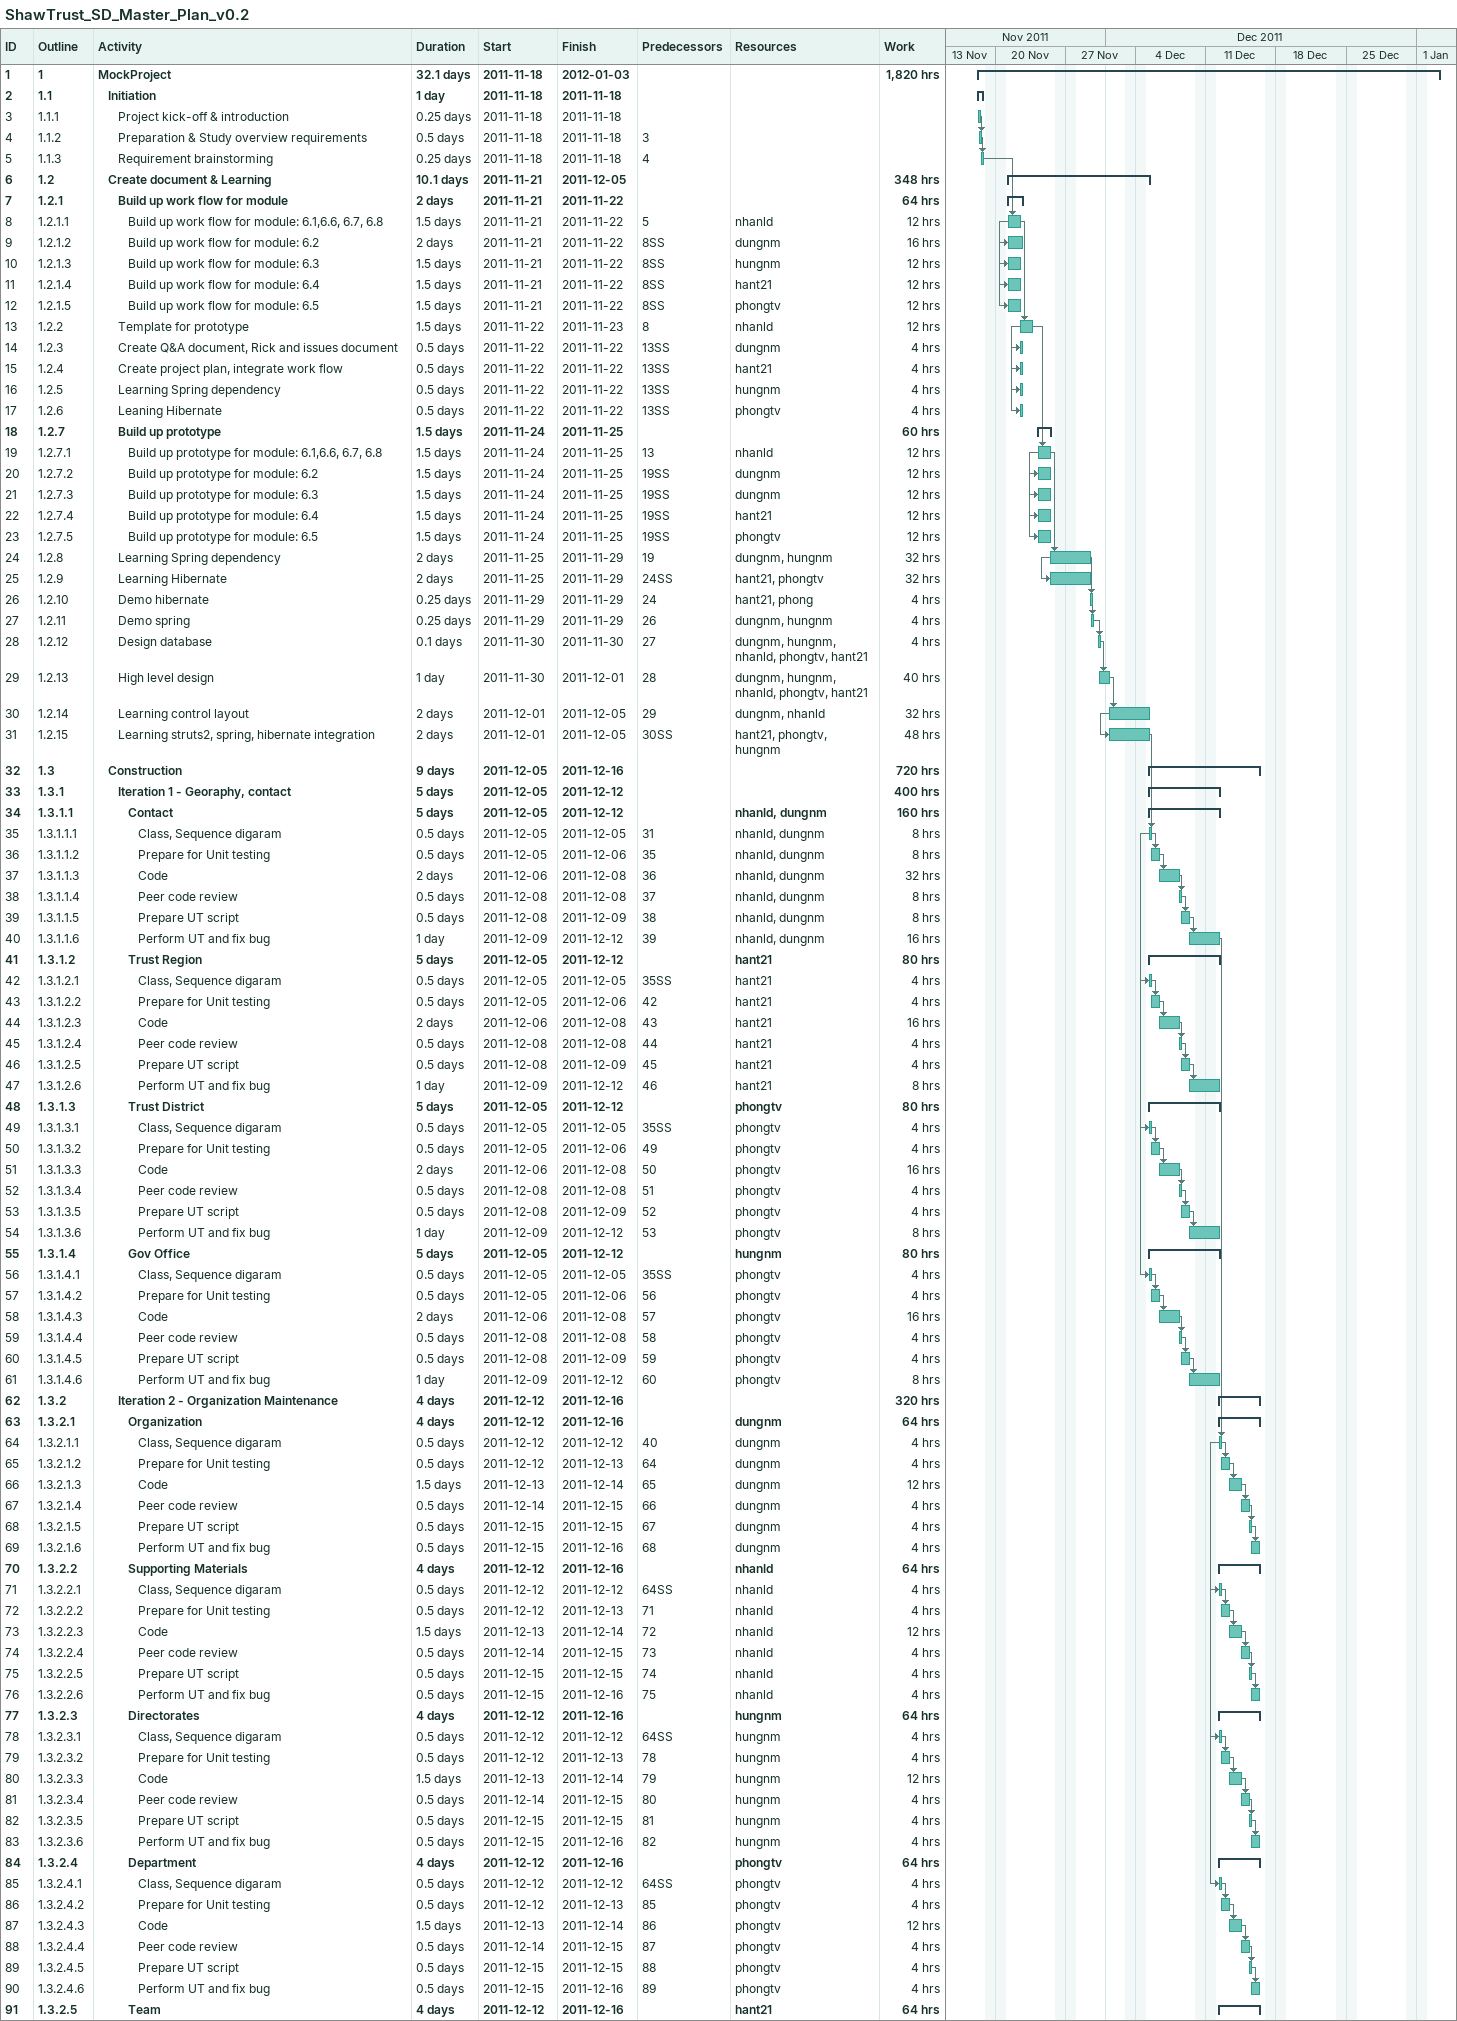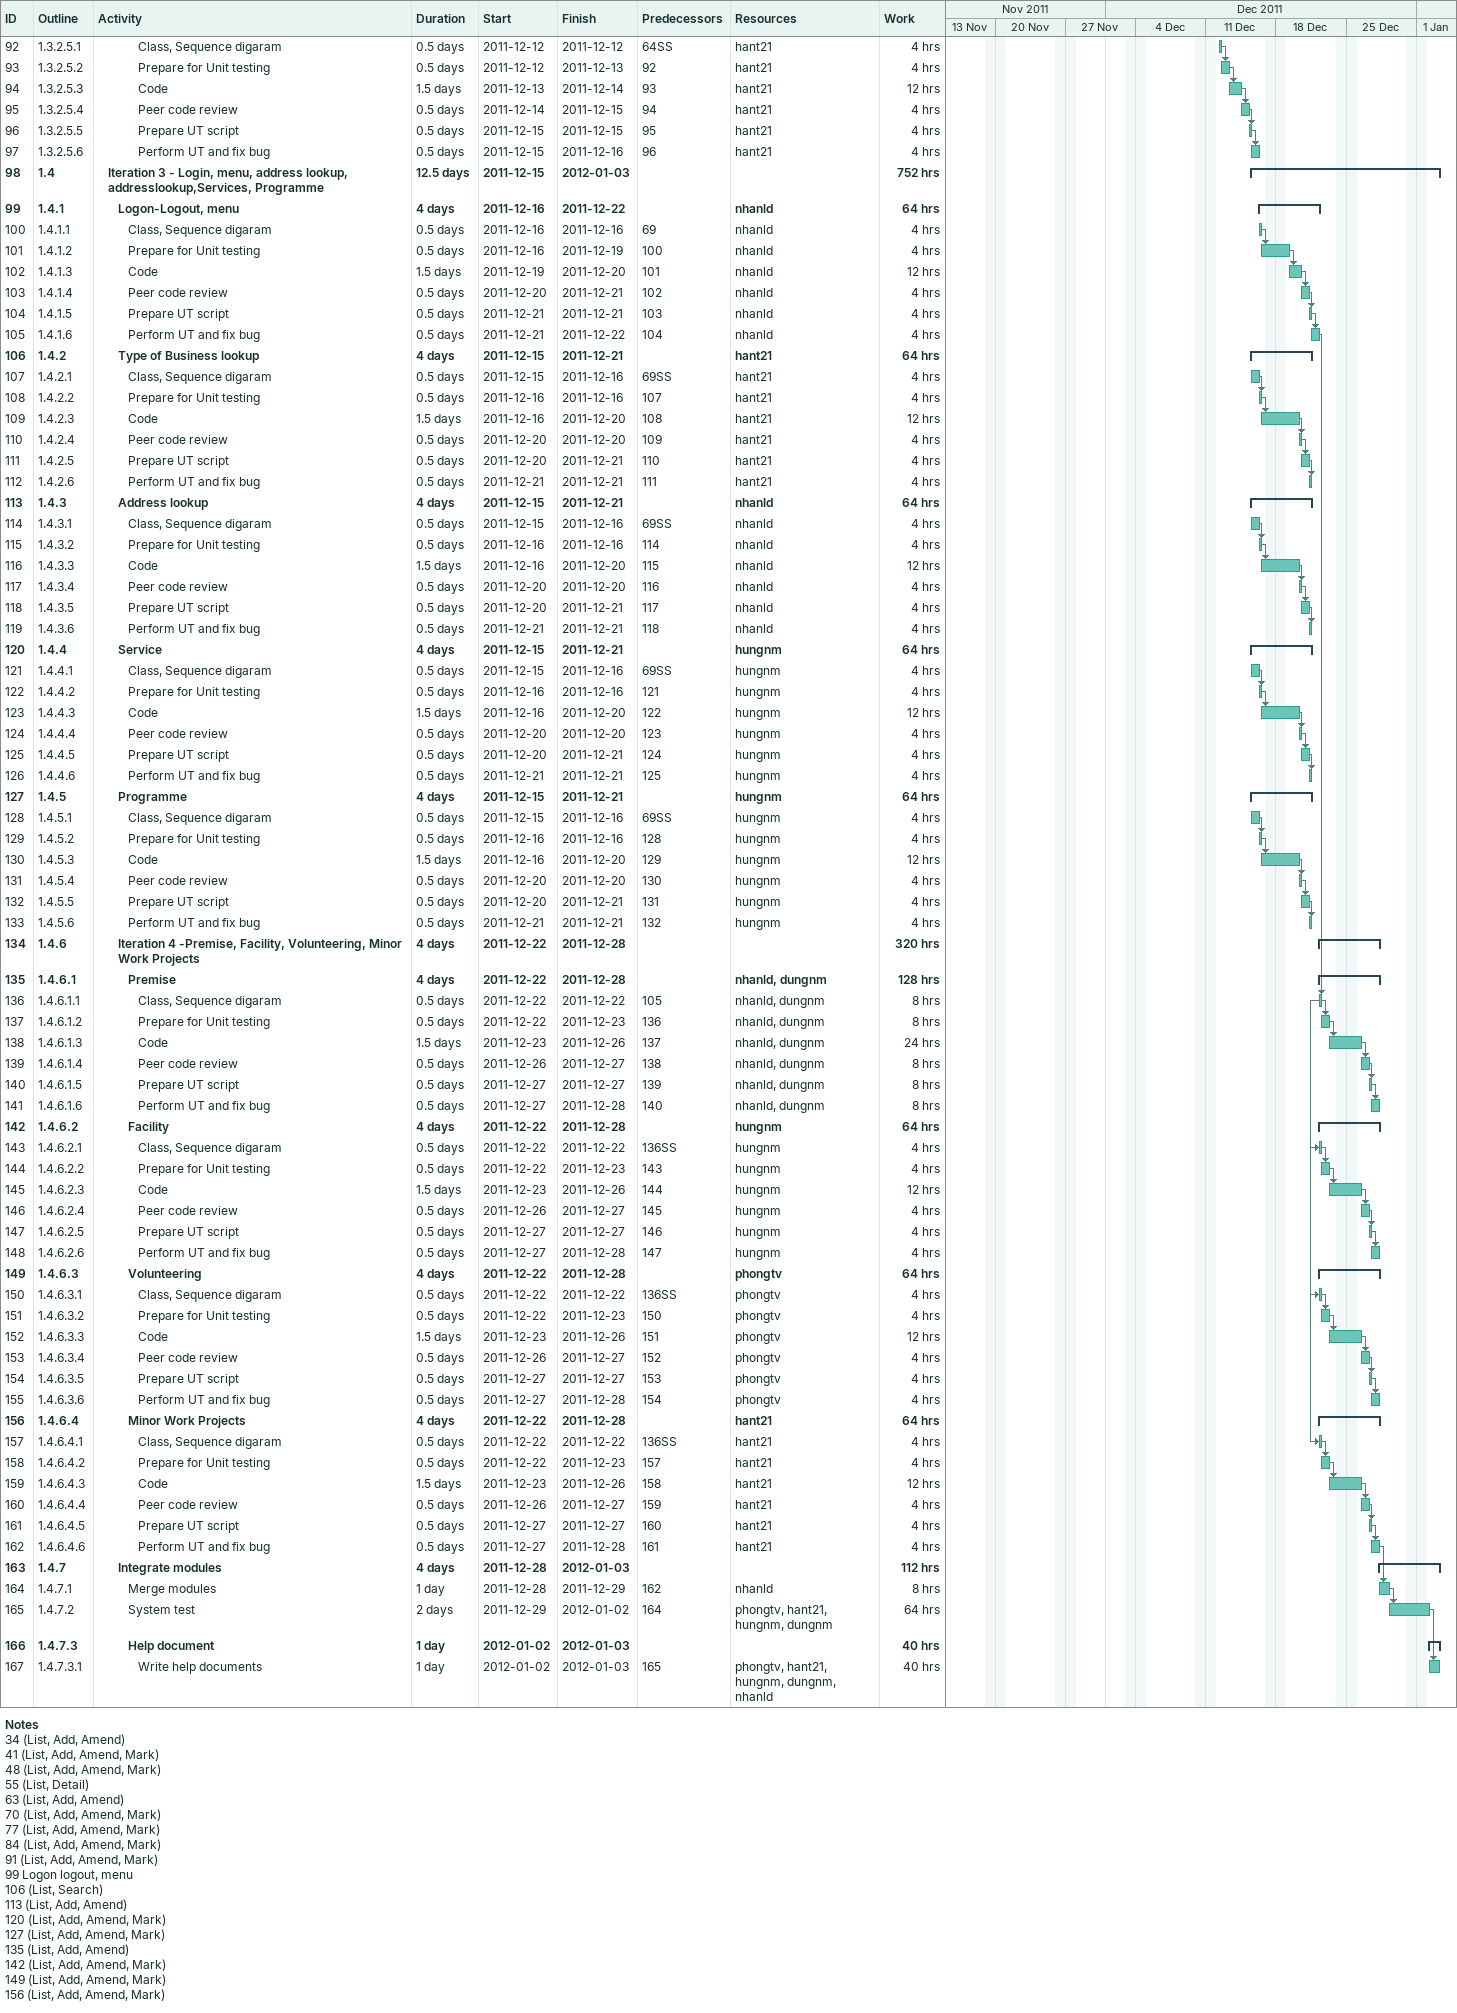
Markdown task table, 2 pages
ShawTrust_SD_Master_Plan_v0.2

| ID | WBS | Task | Duration | Start | Finish | Predecessors | Resources | Work (h) |
|---|---|---|---|---|---|---|---|---|
| 1 | 1 | **MockProject** | 32.1d | 2011-11-18 | 2012-01-03 |  |  | 1820 |
| 2 | 1.1 | **Initiation** | 1d | 2011-11-18 | 2011-11-18 |  |  |  |
| 3 | 1.1.1 | Project kick-off & introduction | 0.25d | 2011-11-18 | 2011-11-18 |  |  |  |
| 4 | 1.1.2 | Preparation & Study overview requirements | 0.5d | 2011-11-18 | 2011-11-18 | 3 |  |  |
| 5 | 1.1.3 | Requirement brainstorming | 0.25d | 2011-11-18 | 2011-11-18 | 4 |  |  |
| 6 | 1.2 | **Create document & Learning** | 10.1d | 2011-11-21 | 2011-12-05 |  |  | 348 |
| 7 | 1.2.1 | **Build up work flow for module** | 2d | 2011-11-21 | 2011-11-22 |  |  | 64 |
| 8 | 1.2.1.1 | Build up work flow for module: 6.1,6.6, 6.7, 6.8 | 1.5d | 2011-11-21 | 2011-11-22 | 5 | nhanld | 12 |
| 9 | 1.2.1.2 | Build up work flow for module: 6.2 | 2d | 2011-11-21 | 2011-11-22 | 8SS | dungnm | 16 |
| 10 | 1.2.1.3 | Build up work flow for module: 6.3 | 1.5d | 2011-11-21 | 2011-11-22 | 8SS | hungnm | 12 |
| 11 | 1.2.1.4 | Build up work flow for module: 6.4 | 1.5d | 2011-11-21 | 2011-11-22 | 8SS | hant21 | 12 |
| 12 | 1.2.1.5 | Build up work flow for module: 6.5 | 1.5d | 2011-11-21 | 2011-11-22 | 8SS | phongtv | 12 |
| 13 | 1.2.2 | Template for prototype | 1.5d | 2011-11-22 | 2011-11-23 | 8 | nhanld | 12 |
| 14 | 1.2.3 | Create Q&A document, Rick and issues document | 0.5d | 2011-11-22 | 2011-11-22 | 13SS | dungnm | 4 |
| 15 | 1.2.4 | Create project plan, integrate work flow | 0.5d | 2011-11-22 | 2011-11-22 | 13SS | hant21 | 4 |
| 16 | 1.2.5 | Learning Spring dependency | 0.5d | 2011-11-22 | 2011-11-22 | 13SS | hungnm | 4 |
| 17 | 1.2.6 | Leaning Hibernate | 0.5d | 2011-11-22 | 2011-11-22 | 13SS | phongtv | 4 |
| 18 | 1.2.7 | **Build up prototype** | 1.5d | 2011-11-24 | 2011-11-25 |  |  | 60 |
| 19 | 1.2.7.1 | Build up prototype for module: 6.1,6.6, 6.7, 6.8 | 1.5d | 2011-11-24 | 2011-11-25 | 13 | nhanld | 12 |
| 20 | 1.2.7.2 | Build up prototype for module: 6.2 | 1.5d | 2011-11-24 | 2011-11-25 | 19SS | dungnm | 12 |
| 21 | 1.2.7.3 | Build up prototype for module: 6.3 | 1.5d | 2011-11-24 | 2011-11-25 | 19SS | dungnm | 12 |
| 22 | 1.2.7.4 | Build up prototype for module: 6.4 | 1.5d | 2011-11-24 | 2011-11-25 | 19SS | hant21 | 12 |
| 23 | 1.2.7.5 | Build up prototype for module: 6.5 | 1.5d | 2011-11-24 | 2011-11-25 | 19SS | phongtv | 12 |
| 24 | 1.2.8 | Learning Spring dependency | 2d | 2011-11-25 | 2011-11-29 | 19 | dungnm, hungnm | 32 |
| 25 | 1.2.9 | Learning Hibernate | 2d | 2011-11-25 | 2011-11-29 | 24SS | hant21, phongtv | 32 |
| 26 | 1.2.10 | Demo hibernate | 0.25d | 2011-11-29 | 2011-11-29 | 24 | hant21, phong | 4 |
| 27 | 1.2.11 | Demo spring | 0.25d | 2011-11-29 | 2011-11-29 | 26 | dungnm, hungnm | 4 |
| 28 | 1.2.12 | Design database | 0.1d | 2011-11-30 | 2011-11-30 | 27 | dungnm, hungnm, nhanld, phongtv, hant21 | 4 |
| 29 | 1.2.13 | High level design | 1d | 2011-11-30 | 2011-12-01 | 28 | dungnm, hungnm, nhanld, phongtv, hant21 | 40 |
| 30 | 1.2.14 | Learning control layout | 2d | 2011-12-01 | 2011-12-05 | 29 | dungnm, nhanld | 32 |
| 31 | 1.2.15 | Learning struts2, spring, hibernate integration | 2d | 2011-12-01 | 2011-12-05 | 30SS | hant21, phongtv, hungnm | 48 |
| 32 | 1.3 | **Construction** | 9d | 2011-12-05 | 2011-12-16 |  |  | 720 |
| 33 | 1.3.1 | **Iteration 1 - Georaphy, contact** | 5d | 2011-12-05 | 2011-12-12 |  |  | 400 |
| 34 | 1.3.1.1 | **Contact** | 5d | 2011-12-05 | 2011-12-12 |  | nhanld, dungnm | 160 |
| 35 | 1.3.1.1.1 | Class, Sequence digaram | 0.5d | 2011-12-05 | 2011-12-05 | 31 | nhanld, dungnm | 8 |
| 36 | 1.3.1.1.2 | Prepare for Unit testing | 0.5d | 2011-12-05 | 2011-12-06 | 35 | nhanld, dungnm | 8 |
| 37 | 1.3.1.1.3 | Code | 2d | 2011-12-06 | 2011-12-08 | 36 | nhanld, dungnm | 32 |
| 38 | 1.3.1.1.4 | Peer code review | 0.5d | 2011-12-08 | 2011-12-08 | 37 | nhanld, dungnm | 8 |
| 39 | 1.3.1.1.5 | Prepare UT script | 0.5d | 2011-12-08 | 2011-12-09 | 38 | nhanld, dungnm | 8 |
| 40 | 1.3.1.1.6 | Perform UT and fix bug | 1d | 2011-12-09 | 2011-12-12 | 39 | nhanld, dungnm | 16 |
| 41 | 1.3.1.2 | **Trust Region** | 5d | 2011-12-05 | 2011-12-12 |  | hant21 | 80 |
| 42 | 1.3.1.2.1 | Class, Sequence digaram | 0.5d | 2011-12-05 | 2011-12-05 | 35SS | hant21 | 4 |
| 43 | 1.3.1.2.2 | Prepare for Unit testing | 0.5d | 2011-12-05 | 2011-12-06 | 42 | hant21 | 4 |
| 44 | 1.3.1.2.3 | Code | 2d | 2011-12-06 | 2011-12-08 | 43 | hant21 | 16 |
| 45 | 1.3.1.2.4 | Peer code review | 0.5d | 2011-12-08 | 2011-12-08 | 44 | hant21 | 4 |
| 46 | 1.3.1.2.5 | Prepare UT script | 0.5d | 2011-12-08 | 2011-12-09 | 45 | hant21 | 4 |
| 47 | 1.3.1.2.6 | Perform UT and fix bug | 1d | 2011-12-09 | 2011-12-12 | 46 | hant21 | 8 |
| 48 | 1.3.1.3 | **Trust District** | 5d | 2011-12-05 | 2011-12-12 |  | phongtv | 80 |
| 49 | 1.3.1.3.1 | Class, Sequence digaram | 0.5d | 2011-12-05 | 2011-12-05 | 35SS | phongtv | 4 |
| 50 | 1.3.1.3.2 | Prepare for Unit testing | 0.5d | 2011-12-05 | 2011-12-06 | 49 | phongtv | 4 |
| 51 | 1.3.1.3.3 | Code | 2d | 2011-12-06 | 2011-12-08 | 50 | phongtv | 16 |
| 52 | 1.3.1.3.4 | Peer code review | 0.5d | 2011-12-08 | 2011-12-08 | 51 | phongtv | 4 |
| 53 | 1.3.1.3.5 | Prepare UT script | 0.5d | 2011-12-08 | 2011-12-09 | 52 | phongtv | 4 |
| 54 | 1.3.1.3.6 | Perform UT and fix bug | 1d | 2011-12-09 | 2011-12-12 | 53 | phongtv | 8 |
| 55 | 1.3.1.4 | **Gov Office** | 5d | 2011-12-05 | 2011-12-12 |  | hungnm | 80 |
| 56 | 1.3.1.4.1 | Class, Sequence digaram | 0.5d | 2011-12-05 | 2011-12-05 | 35SS | phongtv | 4 |
| 57 | 1.3.1.4.2 | Prepare for Unit testing | 0.5d | 2011-12-05 | 2011-12-06 | 56 | phongtv | 4 |
| 58 | 1.3.1.4.3 | Code | 2d | 2011-12-06 | 2011-12-08 | 57 | phongtv | 16 |
| 59 | 1.3.1.4.4 | Peer code review | 0.5d | 2011-12-08 | 2011-12-08 | 58 | phongtv | 4 |
| 60 | 1.3.1.4.5 | Prepare UT script | 0.5d | 2011-12-08 | 2011-12-09 | 59 | phongtv | 4 |
| 61 | 1.3.1.4.6 | Perform UT and fix bug | 1d | 2011-12-09 | 2011-12-12 | 60 | phongtv | 8 |
| 62 | 1.3.2 | **Iteration 2 - Organization Maintenance** | 4d | 2011-12-12 | 2011-12-16 |  |  | 320 |
| 63 | 1.3.2.1 | **Organization** | 4d | 2011-12-12 | 2011-12-16 |  | dungnm | 64 |
| 64 | 1.3.2.1.1 | Class, Sequence digaram | 0.5d | 2011-12-12 | 2011-12-12 | 40 | dungnm | 4 |
| 65 | 1.3.2.1.2 | Prepare for Unit testing | 0.5d | 2011-12-12 | 2011-12-13 | 64 | dungnm | 4 |
| 66 | 1.3.2.1.3 | Code | 1.5d | 2011-12-13 | 2011-12-14 | 65 | dungnm | 12 |
| 67 | 1.3.2.1.4 | Peer code review | 0.5d | 2011-12-14 | 2011-12-15 | 66 | dungnm | 4 |
| 68 | 1.3.2.1.5 | Prepare UT script | 0.5d | 2011-12-15 | 2011-12-15 | 67 | dungnm | 4 |
| 69 | 1.3.2.1.6 | Perform UT and fix bug | 0.5d | 2011-12-15 | 2011-12-16 | 68 | dungnm | 4 |
| 70 | 1.3.2.2 | **Supporting Materials** | 4d | 2011-12-12 | 2011-12-16 |  | nhanld | 64 |
| 71 | 1.3.2.2.1 | Class, Sequence digaram | 0.5d | 2011-12-12 | 2011-12-12 | 64SS | nhanld | 4 |
| 72 | 1.3.2.2.2 | Prepare for Unit testing | 0.5d | 2011-12-12 | 2011-12-13 | 71 | nhanld | 4 |
| 73 | 1.3.2.2.3 | Code | 1.5d | 2011-12-13 | 2011-12-14 | 72 | nhanld | 12 |
| 74 | 1.3.2.2.4 | Peer code review | 0.5d | 2011-12-14 | 2011-12-15 | 73 | nhanld | 4 |
| 75 | 1.3.2.2.5 | Prepare UT script | 0.5d | 2011-12-15 | 2011-12-15 | 74 | nhanld | 4 |
| 76 | 1.3.2.2.6 | Perform UT and fix bug | 0.5d | 2011-12-15 | 2011-12-16 | 75 | nhanld | 4 |
| 77 | 1.3.2.3 | **Directorates** | 4d | 2011-12-12 | 2011-12-16 |  | hungnm | 64 |
| 78 | 1.3.2.3.1 | Class, Sequence digaram | 0.5d | 2011-12-12 | 2011-12-12 | 64SS | hungnm | 4 |
| 79 | 1.3.2.3.2 | Prepare for Unit testing | 0.5d | 2011-12-12 | 2011-12-13 | 78 | hungnm | 4 |
| 80 | 1.3.2.3.3 | Code | 1.5d | 2011-12-13 | 2011-12-14 | 79 | hungnm | 12 |
| 81 | 1.3.2.3.4 | Peer code review | 0.5d | 2011-12-14 | 2011-12-15 | 80 | hungnm | 4 |
| 82 | 1.3.2.3.5 | Prepare UT script | 0.5d | 2011-12-15 | 2011-12-15 | 81 | hungnm | 4 |
| 83 | 1.3.2.3.6 | Perform UT and fix bug | 0.5d | 2011-12-15 | 2011-12-16 | 82 | hungnm | 4 |
| 84 | 1.3.2.4 | **Department** | 4d | 2011-12-12 | 2011-12-16 |  | phongtv | 64 |
| 85 | 1.3.2.4.1 | Class, Sequence digaram | 0.5d | 2011-12-12 | 2011-12-12 | 64SS | phongtv | 4 |
| 86 | 1.3.2.4.2 | Prepare for Unit testing | 0.5d | 2011-12-12 | 2011-12-13 | 85 | phongtv | 4 |
| 87 | 1.3.2.4.3 | Code | 1.5d | 2011-12-13 | 2011-12-14 | 86 | phongtv | 12 |
| 88 | 1.3.2.4.4 | Peer code review | 0.5d | 2011-12-14 | 2011-12-15 | 87 | phongtv | 4 |
| 89 | 1.3.2.4.5 | Prepare UT script | 0.5d | 2011-12-15 | 2011-12-15 | 88 | phongtv | 4 |
| 90 | 1.3.2.4.6 | Perform UT and fix bug | 0.5d | 2011-12-15 | 2011-12-16 | 89 | phongtv | 4 |
| 91 | 1.3.2.5 | **Team** | 4d | 2011-12-12 | 2011-12-16 |  | hant21 | 64 |
| 92 | 1.3.2.5.1 | Class, Sequence digaram | 0.5d | 2011-12-12 | 2011-12-12 | 64SS | hant21 | 4 |
| 93 | 1.3.2.5.2 | Prepare for Unit testing | 0.5d | 2011-12-12 | 2011-12-13 | 92 | hant21 | 4 |
| 94 | 1.3.2.5.3 | Code | 1.5d | 2011-12-13 | 2011-12-14 | 93 | hant21 | 12 |
| 95 | 1.3.2.5.4 | Peer code review | 0.5d | 2011-12-14 | 2011-12-15 | 94 | hant21 | 4 |
| 96 | 1.3.2.5.5 | Prepare UT script | 0.5d | 2011-12-15 | 2011-12-15 | 95 | hant21 | 4 |
| 97 | 1.3.2.5.6 | Perform UT and fix bug | 0.5d | 2011-12-15 | 2011-12-16 | 96 | hant21 | 4 |
| 98 | 1.4 | **Iteration 3 - Login, menu, address lookup, addresslookup,Services, Programme** | 12.5d | 2011-12-15 | 2012-01-03 |  |  | 752 |
| 99 | 1.4.1 | **Logon-Logout, menu** | 4d | 2011-12-16 | 2011-12-22 |  | nhanld | 64 |
| 100 | 1.4.1.1 | Class, Sequence digaram | 0.5d | 2011-12-16 | 2011-12-16 | 69 | nhanld | 4 |
| 101 | 1.4.1.2 | Prepare for Unit testing | 0.5d | 2011-12-16 | 2011-12-19 | 100 | nhanld | 4 |
| 102 | 1.4.1.3 | Code | 1.5d | 2011-12-19 | 2011-12-20 | 101 | nhanld | 12 |
| 103 | 1.4.1.4 | Peer code review | 0.5d | 2011-12-20 | 2011-12-21 | 102 | nhanld | 4 |
| 104 | 1.4.1.5 | Prepare UT script | 0.5d | 2011-12-21 | 2011-12-21 | 103 | nhanld | 4 |
| 105 | 1.4.1.6 | Perform UT and fix bug | 0.5d | 2011-12-21 | 2011-12-22 | 104 | nhanld | 4 |
| 106 | 1.4.2 | **Type of Business lookup** | 4d | 2011-12-15 | 2011-12-21 |  | hant21 | 64 |
| 107 | 1.4.2.1 | Class, Sequence digaram | 0.5d | 2011-12-15 | 2011-12-16 | 69SS | hant21 | 4 |
| 108 | 1.4.2.2 | Prepare for Unit testing | 0.5d | 2011-12-16 | 2011-12-16 | 107 | hant21 | 4 |
| 109 | 1.4.2.3 | Code | 1.5d | 2011-12-16 | 2011-12-20 | 108 | hant21 | 12 |
| 110 | 1.4.2.4 | Peer code review | 0.5d | 2011-12-20 | 2011-12-20 | 109 | hant21 | 4 |
| 111 | 1.4.2.5 | Prepare UT script | 0.5d | 2011-12-20 | 2011-12-21 | 110 | hant21 | 4 |
| 112 | 1.4.2.6 | Perform UT and fix bug | 0.5d | 2011-12-21 | 2011-12-21 | 111 | hant21 | 4 |
| 113 | 1.4.3 | **Address lookup** | 4d | 2011-12-15 | 2011-12-21 |  | nhanld | 64 |
| 114 | 1.4.3.1 | Class, Sequence digaram | 0.5d | 2011-12-15 | 2011-12-16 | 69SS | nhanld | 4 |
| 115 | 1.4.3.2 | Prepare for Unit testing | 0.5d | 2011-12-16 | 2011-12-16 | 114 | nhanld | 4 |
| 116 | 1.4.3.3 | Code | 1.5d | 2011-12-16 | 2011-12-20 | 115 | nhanld | 12 |
| 117 | 1.4.3.4 | Peer code review | 0.5d | 2011-12-20 | 2011-12-20 | 116 | nhanld | 4 |
| 118 | 1.4.3.5 | Prepare UT script | 0.5d | 2011-12-20 | 2011-12-21 | 117 | nhanld | 4 |
| 119 | 1.4.3.6 | Perform UT and fix bug | 0.5d | 2011-12-21 | 2011-12-21 | 118 | nhanld | 4 |
| 120 | 1.4.4 | **Service** | 4d | 2011-12-15 | 2011-12-21 |  | hungnm | 64 |
| 121 | 1.4.4.1 | Class, Sequence digaram | 0.5d | 2011-12-15 | 2011-12-16 | 69SS | hungnm | 4 |
| 122 | 1.4.4.2 | Prepare for Unit testing | 0.5d | 2011-12-16 | 2011-12-16 | 121 | hungnm | 4 |
| 123 | 1.4.4.3 | Code | 1.5d | 2011-12-16 | 2011-12-20 | 122 | hungnm | 12 |
| 124 | 1.4.4.4 | Peer code review | 0.5d | 2011-12-20 | 2011-12-20 | 123 | hungnm | 4 |
| 125 | 1.4.4.5 | Prepare UT script | 0.5d | 2011-12-20 | 2011-12-21 | 124 | hungnm | 4 |
| 126 | 1.4.4.6 | Perform UT and fix bug | 0.5d | 2011-12-21 | 2011-12-21 | 125 | hungnm | 4 |
| 127 | 1.4.5 | **Programme** | 4d | 2011-12-15 | 2011-12-21 |  | hungnm | 64 |
| 128 | 1.4.5.1 | Class, Sequence digaram | 0.5d | 2011-12-15 | 2011-12-16 | 69SS | hungnm | 4 |
| 129 | 1.4.5.2 | Prepare for Unit testing | 0.5d | 2011-12-16 | 2011-12-16 | 128 | hungnm | 4 |
| 130 | 1.4.5.3 | Code | 1.5d | 2011-12-16 | 2011-12-20 | 129 | hungnm | 12 |
| 131 | 1.4.5.4 | Peer code review | 0.5d | 2011-12-20 | 2011-12-20 | 130 | hungnm | 4 |
| 132 | 1.4.5.5 | Prepare UT script | 0.5d | 2011-12-20 | 2011-12-21 | 131 | hungnm | 4 |
| 133 | 1.4.5.6 | Perform UT and fix bug | 0.5d | 2011-12-21 | 2011-12-21 | 132 | hungnm | 4 |
| 134 | 1.4.6 | **Iteration 4 -Premise, Facility, Volunteering, Minor Work Projects** | 4d | 2011-12-22 | 2011-12-28 |  |  | 320 |
| 135 | 1.4.6.1 | **Premise** | 4d | 2011-12-22 | 2011-12-28 |  | nhanld, dungnm | 128 |
| 136 | 1.4.6.1.1 | Class, Sequence digaram | 0.5d | 2011-12-22 | 2011-12-22 | 105 | nhanld, dungnm | 8 |
| 137 | 1.4.6.1.2 | Prepare for Unit testing | 0.5d | 2011-12-22 | 2011-12-23 | 136 | nhanld, dungnm | 8 |
| 138 | 1.4.6.1.3 | Code | 1.5d | 2011-12-23 | 2011-12-26 | 137 | nhanld, dungnm | 24 |
| 139 | 1.4.6.1.4 | Peer code review | 0.5d | 2011-12-26 | 2011-12-27 | 138 | nhanld, dungnm | 8 |
| 140 | 1.4.6.1.5 | Prepare UT script | 0.5d | 2011-12-27 | 2011-12-27 | 139 | nhanld, dungnm | 8 |
| 141 | 1.4.6.1.6 | Perform UT and fix bug | 0.5d | 2011-12-27 | 2011-12-28 | 140 | nhanld, dungnm | 8 |
| 142 | 1.4.6.2 | **Facility** | 4d | 2011-12-22 | 2011-12-28 |  | hungnm | 64 |
| 143 | 1.4.6.2.1 | Class, Sequence digaram | 0.5d | 2011-12-22 | 2011-12-22 | 136SS | hungnm | 4 |
| 144 | 1.4.6.2.2 | Prepare for Unit testing | 0.5d | 2011-12-22 | 2011-12-23 | 143 | hungnm | 4 |
| 145 | 1.4.6.2.3 | Code | 1.5d | 2011-12-23 | 2011-12-26 | 144 | hungnm | 12 |
| 146 | 1.4.6.2.4 | Peer code review | 0.5d | 2011-12-26 | 2011-12-27 | 145 | hungnm | 4 |
| 147 | 1.4.6.2.5 | Prepare UT script | 0.5d | 2011-12-27 | 2011-12-27 | 146 | hungnm | 4 |
| 148 | 1.4.6.2.6 | Perform UT and fix bug | 0.5d | 2011-12-27 | 2011-12-28 | 147 | hungnm | 4 |
| 149 | 1.4.6.3 | **Volunteering** | 4d | 2011-12-22 | 2011-12-28 |  | phongtv | 64 |
| 150 | 1.4.6.3.1 | Class, Sequence digaram | 0.5d | 2011-12-22 | 2011-12-22 | 136SS | phongtv | 4 |
| 151 | 1.4.6.3.2 | Prepare for Unit testing | 0.5d | 2011-12-22 | 2011-12-23 | 150 | phongtv | 4 |
| 152 | 1.4.6.3.3 | Code | 1.5d | 2011-12-23 | 2011-12-26 | 151 | phongtv | 12 |
| 153 | 1.4.6.3.4 | Peer code review | 0.5d | 2011-12-26 | 2011-12-27 | 152 | phongtv | 4 |
| 154 | 1.4.6.3.5 | Prepare UT script | 0.5d | 2011-12-27 | 2011-12-27 | 153 | phongtv | 4 |
| 155 | 1.4.6.3.6 | Perform UT and fix bug | 0.5d | 2011-12-27 | 2011-12-28 | 154 | phongtv | 4 |
| 156 | 1.4.6.4 | **Minor Work Projects** | 4d | 2011-12-22 | 2011-12-28 |  | hant21 | 64 |
| 157 | 1.4.6.4.1 | Class, Sequence digaram | 0.5d | 2011-12-22 | 2011-12-22 | 136SS | hant21 | 4 |
| 158 | 1.4.6.4.2 | Prepare for Unit testing | 0.5d | 2011-12-22 | 2011-12-23 | 157 | hant21 | 4 |
| 159 | 1.4.6.4.3 | Code | 1.5d | 2011-12-23 | 2011-12-26 | 158 | hant21 | 12 |
| 160 | 1.4.6.4.4 | Peer code review | 0.5d | 2011-12-26 | 2011-12-27 | 159 | hant21 | 4 |
| 161 | 1.4.6.4.5 | Prepare UT script | 0.5d | 2011-12-27 | 2011-12-27 | 160 | hant21 | 4 |
| 162 | 1.4.6.4.6 | Perform UT and fix bug | 0.5d | 2011-12-27 | 2011-12-28 | 161 | hant21 | 4 |
| 163 | 1.4.7 | **Integrate modules** | 4d | 2011-12-28 | 2012-01-03 |  |  | 112 |
| 164 | 1.4.7.1 | Merge modules | 1d | 2011-12-28 | 2011-12-29 | 162 | nhanld | 8 |
| 165 | 1.4.7.2 | System test | 2d | 2011-12-29 | 2012-01-02 | 164 | phongtv, hant21, hungnm, dungnm | 64 |
| 166 | 1.4.7.3 | **Help document** | 1d | 2012-01-02 | 2012-01-03 |  |  | 40 |
| 167 | 1.4.7.3.1 | Write help documents | 1d | 2012-01-02 | 2012-01-03 | 165 | phongtv, hant21, hungnm, dungnm, nhanld | 40 |

Notes
- 34: (List, Add, Amend)
- 41: (List, Add, Amend, Mark)
- 48: (List, Add, Amend, Mark)
- 55: (List, Detail)
- 63: (List, Add, Amend)
- 70: (List, Add, Amend, Mark)
- 77: (List, Add, Amend, Mark)
- 84: (List, Add, Amend, Mark)
- 91: (List, Add, Amend, Mark)
- 99: Logon logout, menu
- 106: (List, Search)
- 113: (List, Add, Amend)
- 120: (List, Add, Amend, Mark)
- 127: (List, Add, Amend, Mark)
- 135: (List, Add, Amend)
- 142: (List, Add, Amend, Mark)
- 149: (List, Add, Amend, Mark)
- 156: (List, Add, Amend, Mark)
